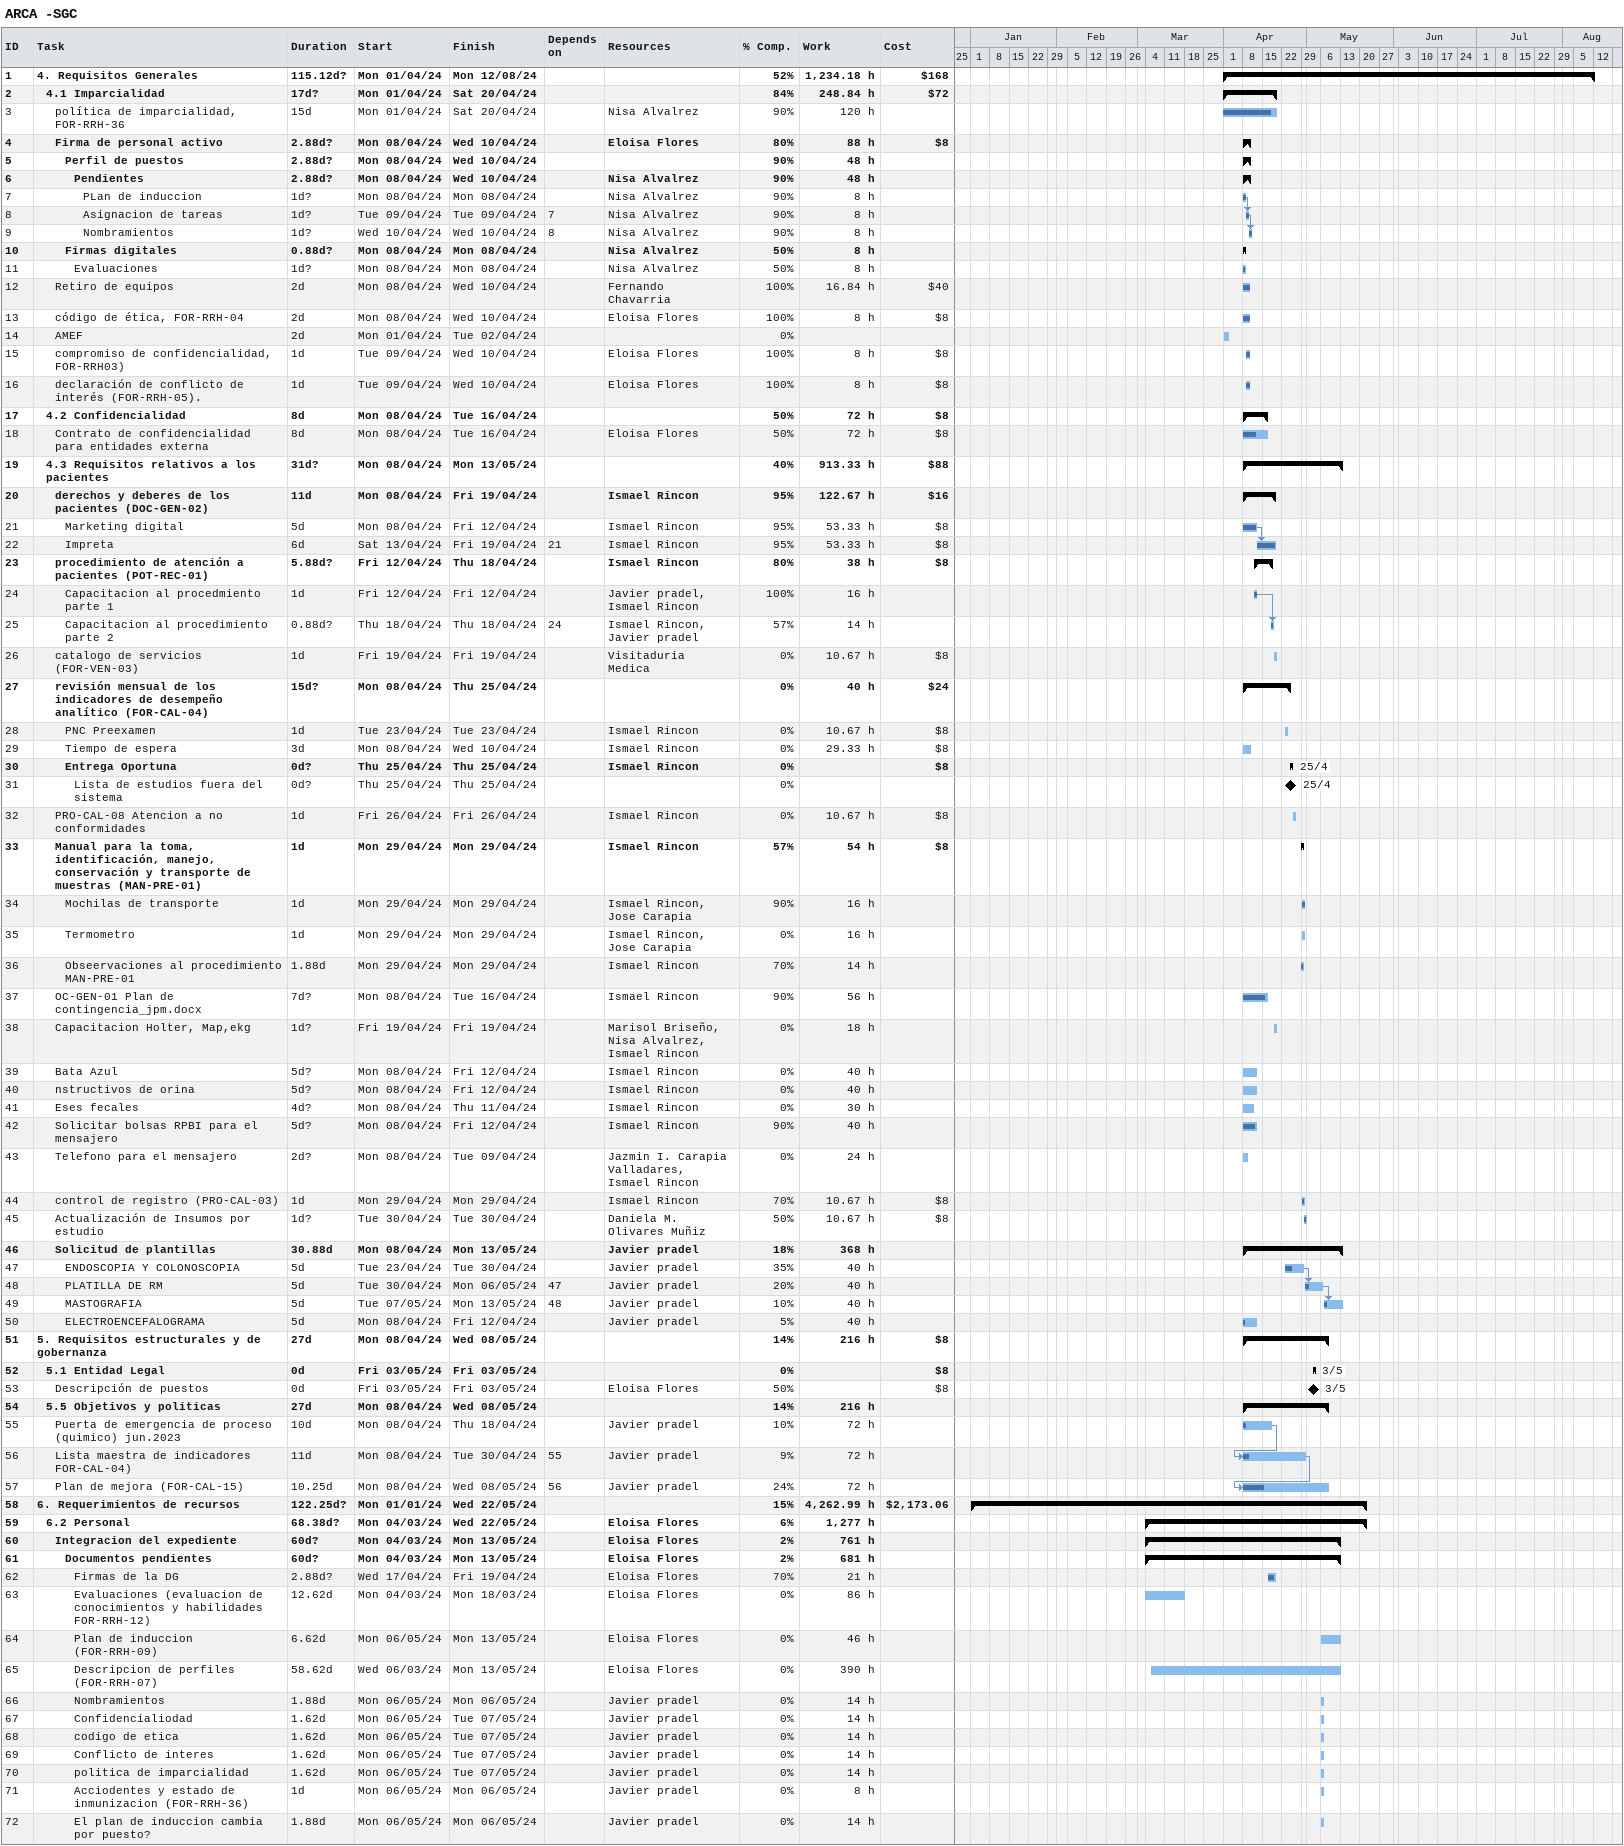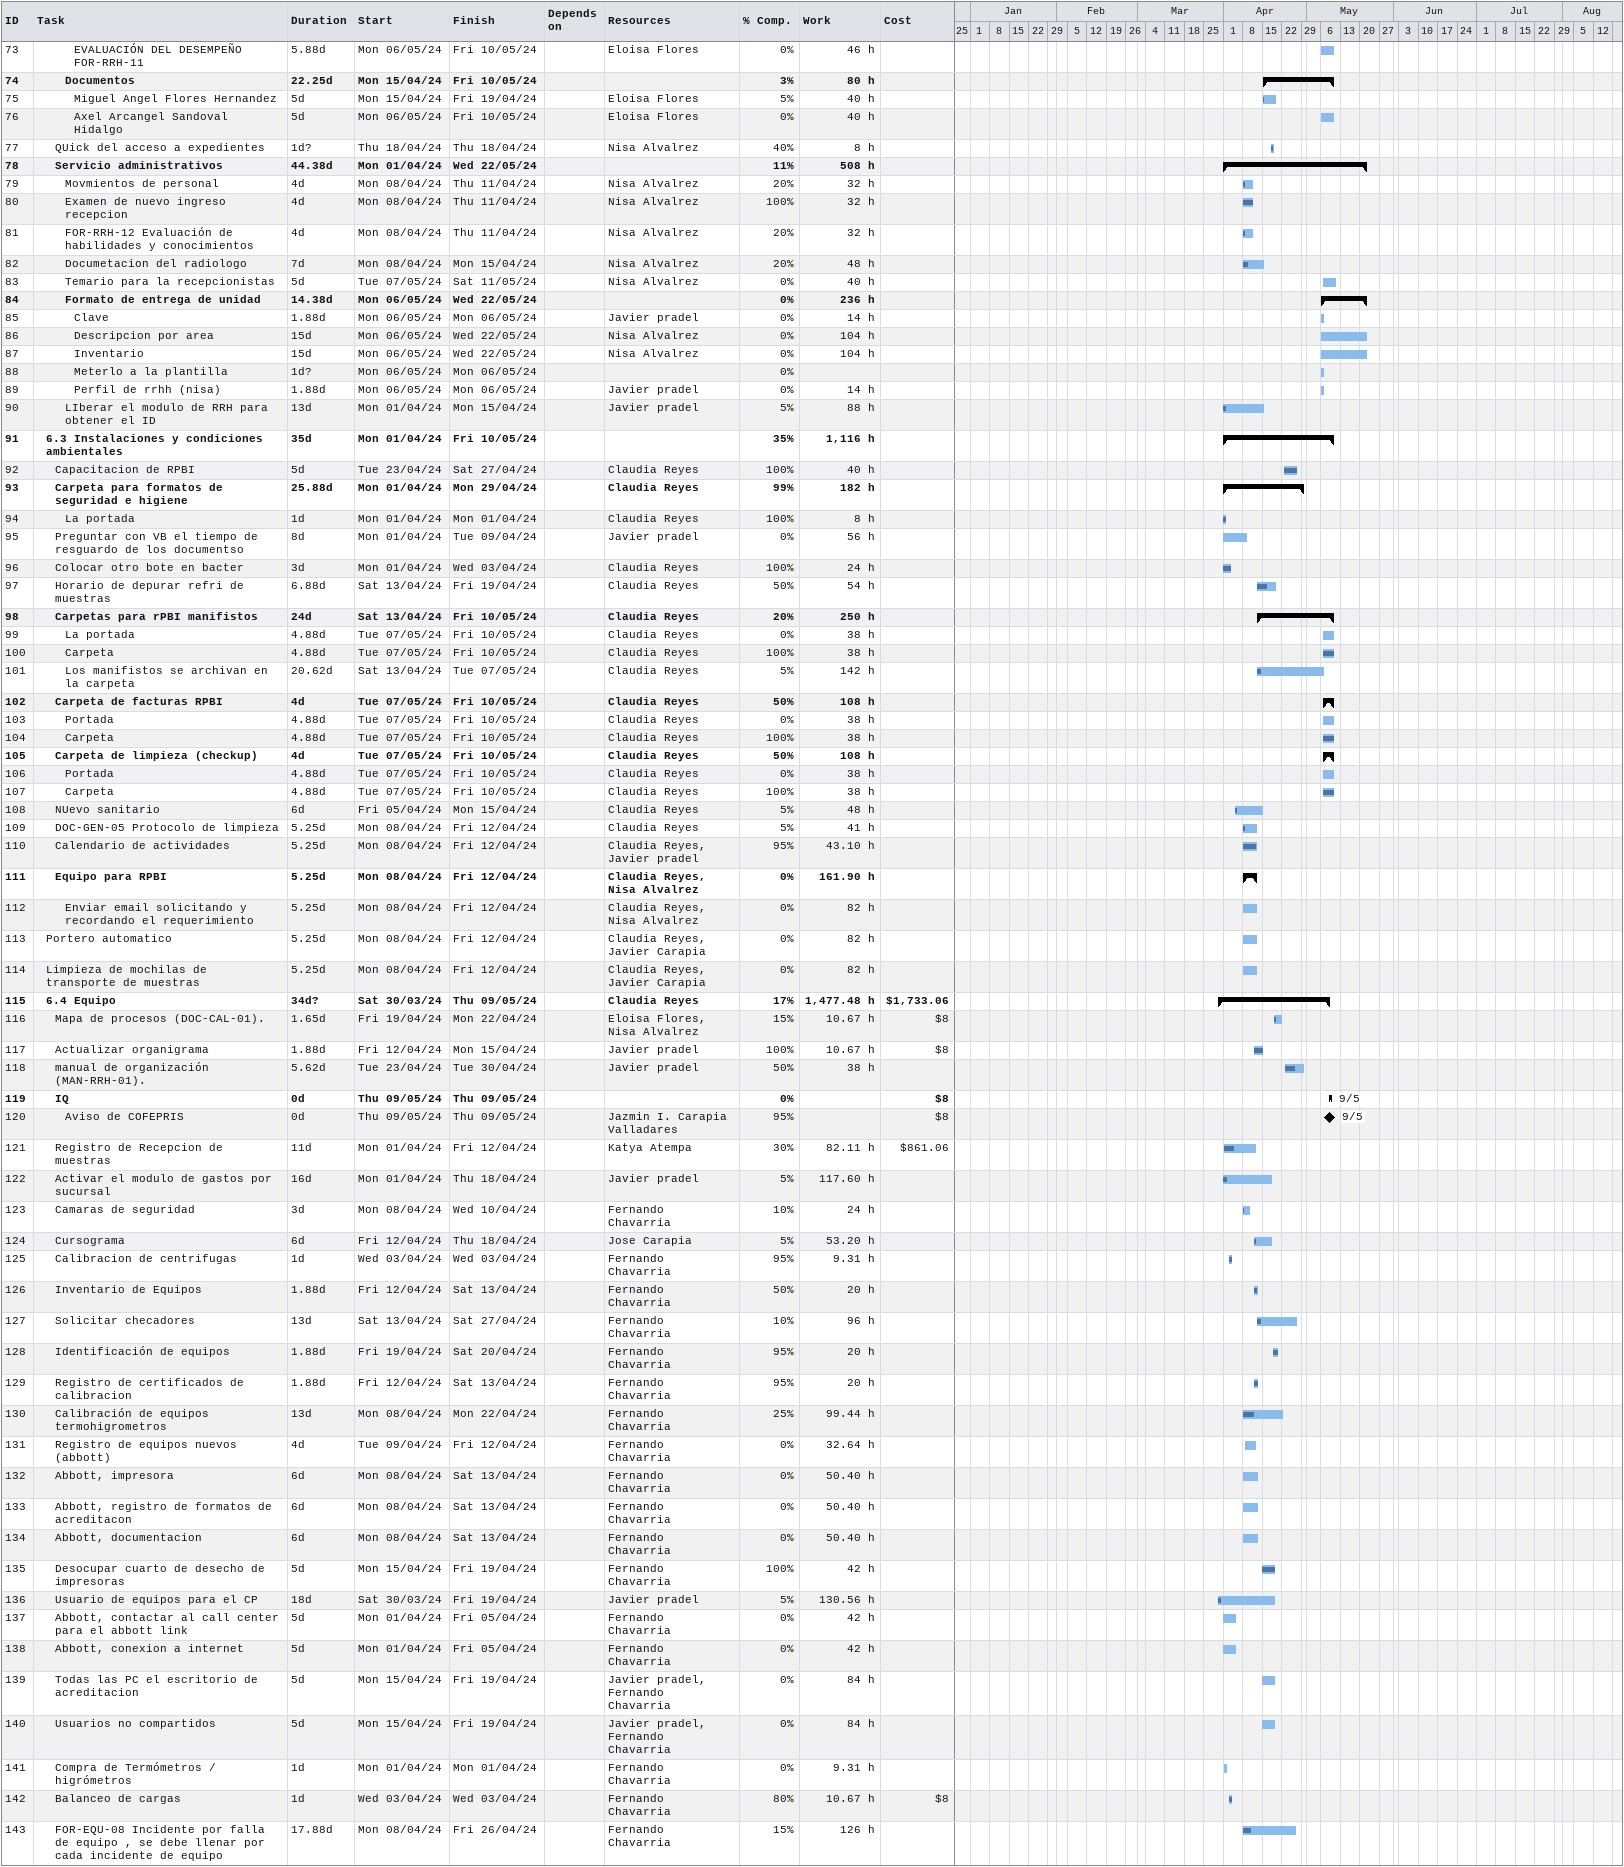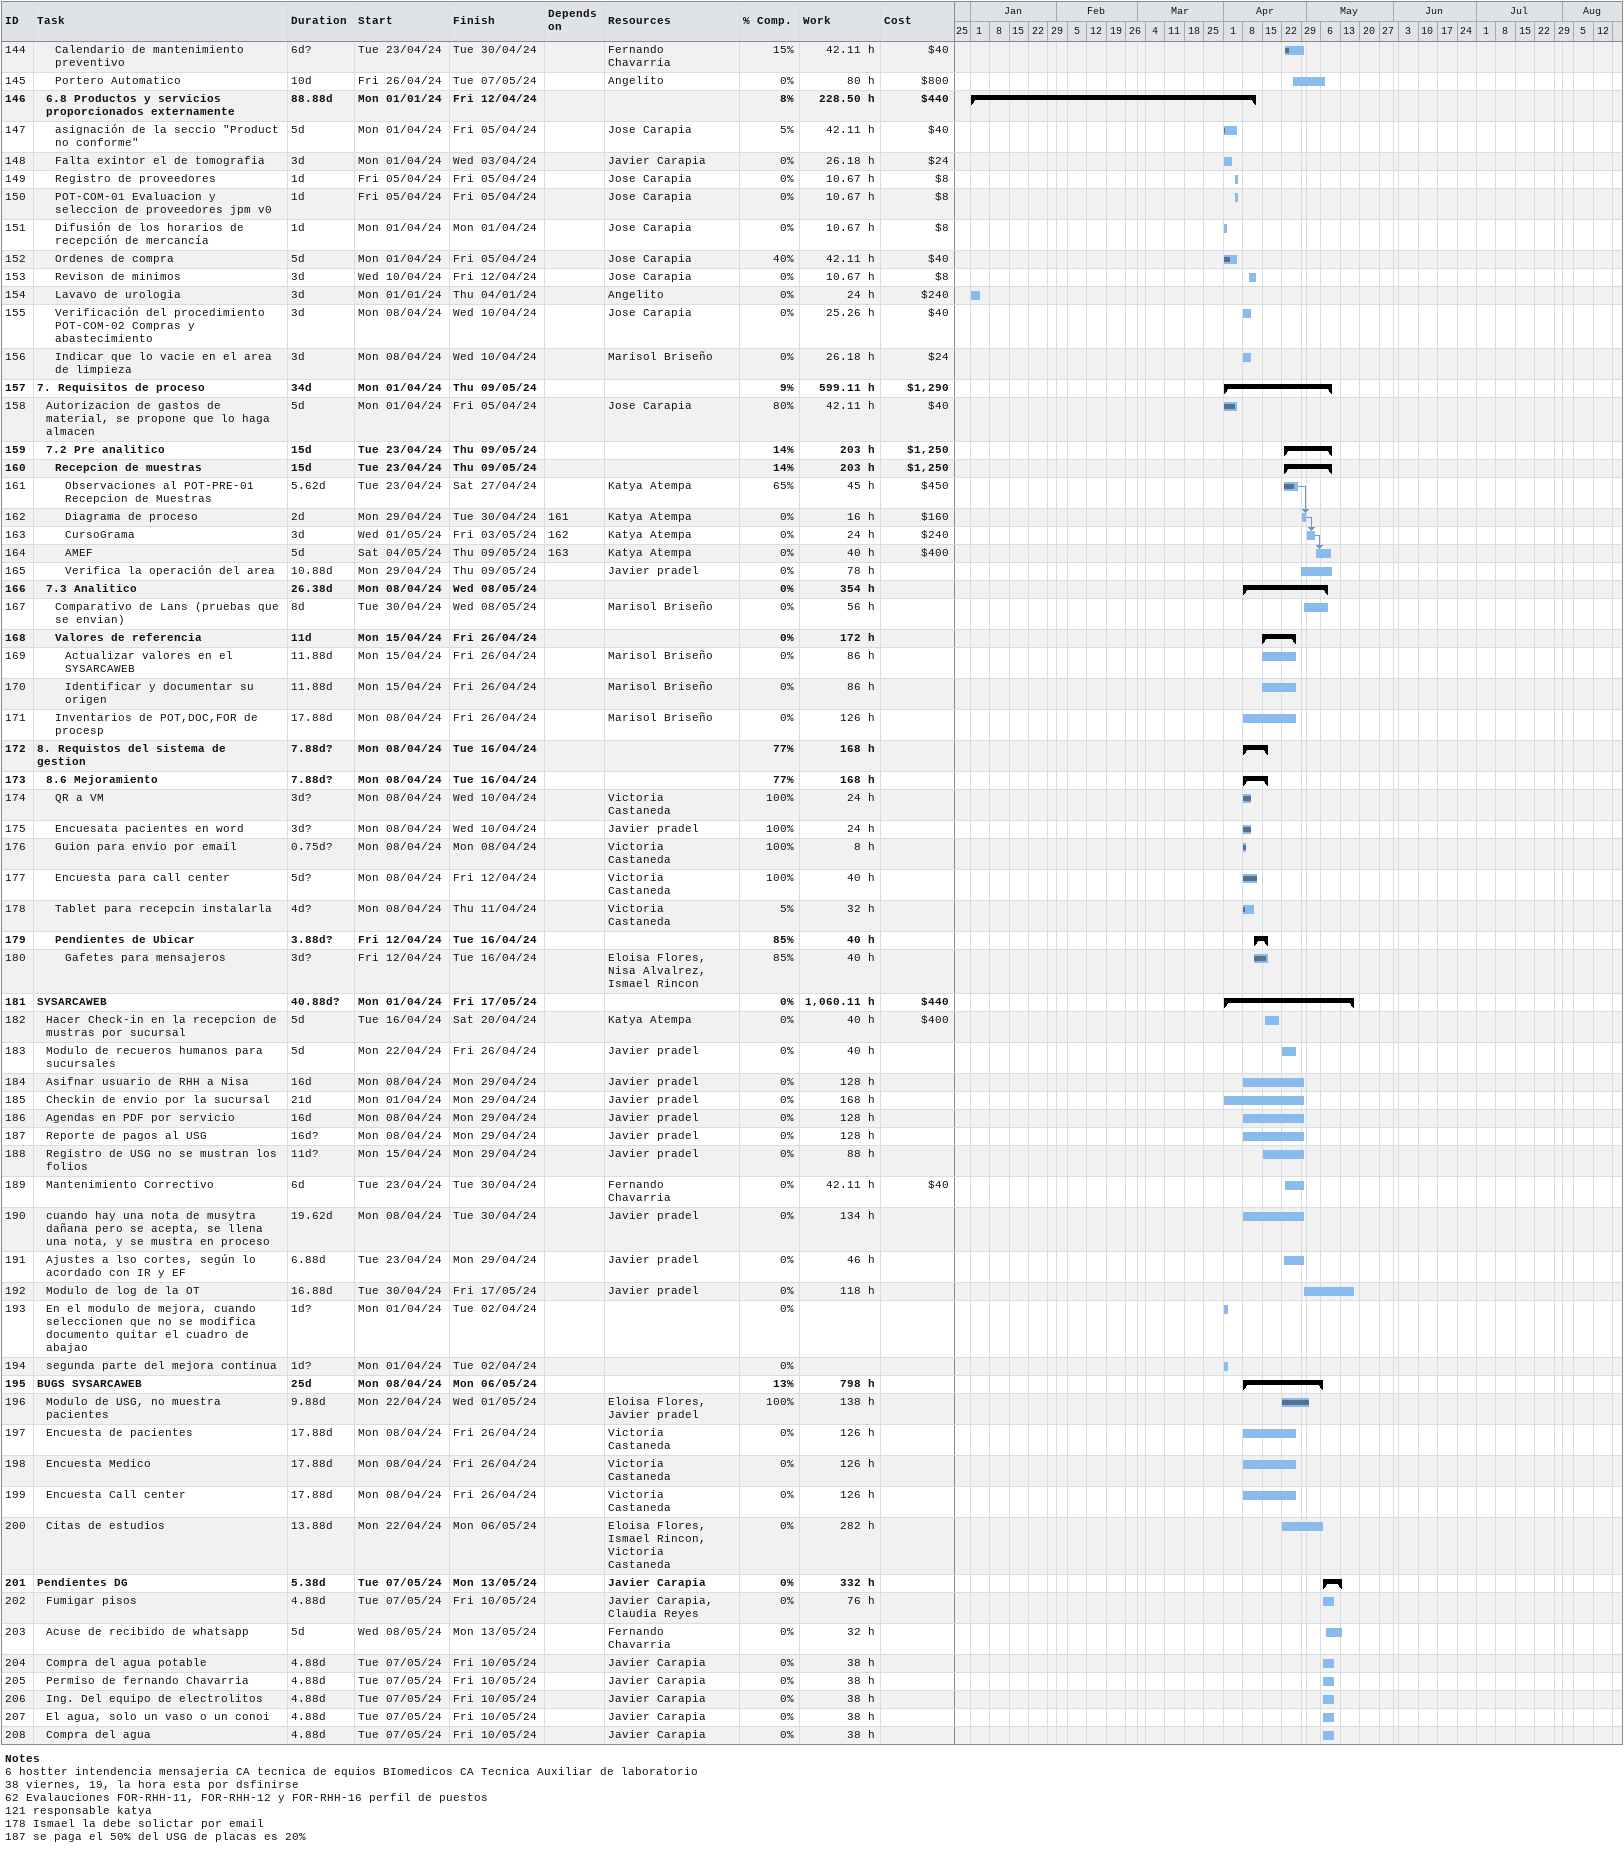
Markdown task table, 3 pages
ARCA -SGC

| ID | Level | Task | Duration | Start | Finish | Predecessors | Resources | % complete | Work (h) | Cost ($) |
|---|---|---|---|---|---|---|---|---|---|---|
| 1 | 1 | **4. Requisitos Generales** | 115.12d? | 2024-04-01 | 2024-08-12 |  |  | 52 | 1234.18 | 168 |
| 2 | 2 | **4.1 Imparcialidad** | 17d? | 2024-04-01 | 2024-04-20 |  |  | 84 | 248.84 | 72 |
| 3 | 3 | política de imparcialidad, FOR-RRH-36 | 15d | 2024-04-01 | 2024-04-20 |  | Nisa Alvalrez | 90 | 120 |  |
| 4 | 3 | **Firma de personal activo** | 2.88d? | 2024-04-08 | 2024-04-10 |  | Eloisa Flores | 80 | 88 | 8 |
| 5 | 4 | **Perfil de puestos** | 2.88d? | 2024-04-08 | 2024-04-10 |  |  | 90 | 48 |  |
| 6 | 5 | **Pendientes** | 2.88d? | 2024-04-08 | 2024-04-10 |  | Nisa Alvalrez | 90 | 48 |  |
| 7 | 6 | PLan de induccion | 1d? | 2024-04-08 | 2024-04-08 |  | Nisa Alvalrez | 90 | 8 |  |
| 8 | 6 | Asignacion de tareas | 1d? | 2024-04-09 | 2024-04-09 | 7 | Nisa Alvalrez | 90 | 8 |  |
| 9 | 6 | Nombramientos | 1d? | 2024-04-10 | 2024-04-10 | 8 | Nisa Alvalrez | 90 | 8 |  |
| 10 | 4 | **Firmas digitales** | 0.88d? | 2024-04-08 | 2024-04-08 |  | Nisa Alvalrez | 50 | 8 |  |
| 11 | 5 | Evaluaciones | 1d? | 2024-04-08 | 2024-04-08 |  | Nisa Alvalrez | 50 | 8 |  |
| 12 | 3 | Retiro de equipos | 2d | 2024-04-08 | 2024-04-10 |  | Fernando Chavarria | 100 | 16.84 | 40 |
| 13 | 3 | código de ética, FOR-RRH-04 | 2d | 2024-04-08 | 2024-04-10 |  | Eloisa Flores | 100 | 8 | 8 |
| 14 | 3 | AMEF | 2d | 2024-04-01 | 2024-04-02 |  |  | 0 |  |  |
| 15 | 3 | compromiso de confidencialidad, FOR-RRH03) | 1d | 2024-04-09 | 2024-04-10 |  | Eloisa Flores | 100 | 8 | 8 |
| 16 | 3 | declaración de conflicto de interés (FOR-RRH-05). | 1d | 2024-04-09 | 2024-04-10 |  | Eloisa Flores | 100 | 8 | 8 |
| 17 | 2 | **4.2 Confidencialidad** | 8d | 2024-04-08 | 2024-04-16 |  |  | 50 | 72 | 8 |
| 18 | 3 | Contrato de confidencialidad para entidades externa | 8d | 2024-04-08 | 2024-04-16 |  | Eloisa Flores | 50 | 72 | 8 |
| 19 | 2 | **4.3 Requisitos relativos a los pacientes** | 31d? | 2024-04-08 | 2024-05-13 |  |  | 40 | 913.33 | 88 |
| 20 | 3 | **derechos y deberes de los pacientes (DOC-GEN-02)** | 11d | 2024-04-08 | 2024-04-19 |  | Ismael Rincon | 95 | 122.67 | 16 |
| 21 | 4 | Marketing digital | 5d | 2024-04-08 | 2024-04-12 |  | Ismael Rincon | 95 | 53.33 | 8 |
| 22 | 4 | Impreta | 6d | 2024-04-13 | 2024-04-19 | 21 | Ismael Rincon | 95 | 53.33 | 8 |
| 23 | 3 | **procedimiento de atención a pacientes (POT-REC-01)** | 5.88d? | 2024-04-12 | 2024-04-18 |  | Ismael Rincon | 80 | 38 | 8 |
| 24 | 4 | Capacitacion al procedmiento parte 1 | 1d | 2024-04-12 | 2024-04-12 |  | Javier pradel, Ismael Rincon | 100 | 16 |  |
| 25 | 4 | Capacitacion al procedimiento parte 2 | 0.88d? | 2024-04-18 | 2024-04-18 | 24 | Ismael Rincon, Javier pradel | 57 | 14 |  |
| 26 | 3 | catalogo de servicios (FOR-VEN-03) | 1d | 2024-04-19 | 2024-04-19 |  | Visitaduria Medica | 0 | 10.67 | 8 |
| 27 | 3 | **revisión mensual de los indicadores de desempeño analítico (FOR-CAL-04)** | 15d? | 2024-04-08 | 2024-04-25 |  |  | 0 | 40 | 24 |
| 28 | 4 | PNC Preexamen | 1d | 2024-04-23 | 2024-04-23 |  | Ismael Rincon | 0 | 10.67 | 8 |
| 29 | 4 | Tiempo de espera | 3d | 2024-04-08 | 2024-04-10 |  | Ismael Rincon | 0 | 29.33 | 8 |
| 30 | 4 | **Entrega Oportuna** | 0d? | 2024-04-25 | 2024-04-25 |  | Ismael Rincon | 0 |  | 8 |
| 31 | 5 | Lista de estudios fuera del sistema | 0d? | 2024-04-25 | 2024-04-25 |  |  | 0 |  |  |
| 32 | 3 | PRO-CAL-08 Atencion a no conformidades | 1d | 2024-04-26 | 2024-04-26 |  | Ismael Rincon | 0 | 10.67 | 8 |
| 33 | 3 | **Manual para la toma, identificación, manejo, conservación y transporte de muestras (MAN-PRE-01)** | 1d | 2024-04-29 | 2024-04-29 |  | Ismael Rincon | 57 | 54 | 8 |
| 34 | 4 | Mochilas de transporte | 1d | 2024-04-29 | 2024-04-29 |  | Ismael Rincon, Jose Carapia | 90 | 16 |  |
| 35 | 4 | Termometro | 1d | 2024-04-29 | 2024-04-29 |  | Ismael Rincon, Jose Carapia | 0 | 16 |  |
| 36 | 4 | Obseervaciones al procedimiento MAN-PRE-01 | 1.88d | 2024-04-29 | 2024-04-29 |  | Ismael Rincon | 70 | 14 |  |
| 37 | 3 | OC-GEN-01 Plan de contingencia_jpm.docx | 7d? | 2024-04-08 | 2024-04-16 |  | Ismael Rincon | 90 | 56 |  |
| 38 | 3 | Capacitacion Holter, Map,ekg | 1d? | 2024-04-19 | 2024-04-19 |  | Marisol Briseño, Nisa Alvalrez, Ismael Rincon | 0 | 18 |  |
| 39 | 3 | Bata Azul | 5d? | 2024-04-08 | 2024-04-12 |  | Ismael Rincon | 0 | 40 |  |
| 40 | 3 | nstructivos de orina | 5d? | 2024-04-08 | 2024-04-12 |  | Ismael Rincon | 0 | 40 |  |
| 41 | 3 | Eses fecales | 4d? | 2024-04-08 | 2024-04-11 |  | Ismael Rincon | 0 | 30 |  |
| 42 | 3 | Solicitar bolsas RPBI para el mensajero | 5d? | 2024-04-08 | 2024-04-12 |  | Ismael Rincon | 90 | 40 |  |
| 43 | 3 | Telefono para el mensajero | 2d? | 2024-04-08 | 2024-04-09 |  | Jazmin I. Carapia Valladares, Ismael Rincon | 0 | 24 |  |
| 44 | 3 | control de registro (PRO-CAL-03) | 1d | 2024-04-29 | 2024-04-29 |  | Ismael Rincon | 70 | 10.67 | 8 |
| 45 | 3 | Actualización de Insumos por estudio | 1d? | 2024-04-30 | 2024-04-30 |  | Daniela M. Olivares Muñiz | 50 | 10.67 | 8 |
| 46 | 3 | **Solicitud de plantillas** | 30.88d | 2024-04-08 | 2024-05-13 |  | Javier pradel | 18 | 368 |  |
| 47 | 4 | ENDOSCOPIA Y COLONOSCOPIA | 5d | 2024-04-23 | 2024-04-30 |  | Javier pradel | 35 | 40 |  |
| 48 | 4 | PLATILLA DE RM | 5d | 2024-04-30 | 2024-05-06 | 47 | Javier pradel | 20 | 40 |  |
| 49 | 4 | MASTOGRAFIA | 5d | 2024-05-07 | 2024-05-13 | 48 | Javier pradel | 10 | 40 |  |
| 50 | 4 | ELECTROENCEFALOGRAMA | 5d | 2024-04-08 | 2024-04-12 |  | Javier pradel | 5 | 40 |  |
| 51 | 1 | **5. Requisitos estructurales y de gobernanza** | 27d | 2024-04-08 | 2024-05-08 |  |  | 14 | 216 | 8 |
| 52 | 2 | **5.1 Entidad Legal** | 0d | 2024-05-03 | 2024-05-03 |  |  | 0 |  | 8 |
| 53 | 3 | Descripción de puestos | 0d | 2024-05-03 | 2024-05-03 |  | Eloisa Flores | 50 |  | 8 |
| 54 | 2 | **5.5 Objetivos y politicas** | 27d | 2024-04-08 | 2024-05-08 |  |  | 14 | 216 |  |
| 55 | 3 | Puerta de emergencia de proceso (quimico) jun.2023 | 10d | 2024-04-08 | 2024-04-18 |  | Javier pradel | 10 | 72 |  |
| 56 | 3 | Lista maestra de indicadores FOR-CAL-04) | 11d | 2024-04-08 | 2024-04-30 | 55 | Javier pradel | 9 | 72 |  |
| 57 | 3 | Plan de mejora (FOR-CAL-15) | 10.25d | 2024-04-08 | 2024-05-08 | 56 | Javier pradel | 24 | 72 |  |
| 58 | 1 | **6. Requerimientos de recursos** | 122.25d? | 2024-01-01 | 2024-05-22 |  |  | 15 | 4262.99 | 2173.06 |
| 59 | 2 | **6.2 Personal** | 68.38d? | 2024-03-04 | 2024-05-22 |  | Eloisa Flores | 6 | 1277 |  |
| 60 | 3 | **Integracion del expediente** | 60d? | 2024-03-04 | 2024-05-13 |  | Eloisa Flores | 2 | 761 |  |
| 61 | 4 | **Documentos pendientes** | 60d? | 2024-03-04 | 2024-05-13 |  | Eloisa Flores | 2 | 681 |  |
| 62 | 5 | Firmas de la DG | 2.88d? | 2024-04-17 | 2024-04-19 |  | Eloisa Flores | 70 | 21 |  |
| 63 | 5 | Evaluaciones (evaluacion de conocimientos y habilidades FOR-RRH-12) | 12.62d | 2024-03-04 | 2024-03-18 |  | Eloisa Flores | 0 | 86 |  |
| 64 | 5 | Plan de induccion (FOR-RRH-09) | 6.62d | 2024-05-06 | 2024-05-13 |  | Eloisa Flores | 0 | 46 |  |
| 65 | 5 | Descripcion de perfiles (FOR-RRH-07) | 58.62d | 2024-03-06 | 2024-05-13 |  | Eloisa Flores | 0 | 390 |  |
| 66 | 5 | Nombramientos | 1.88d | 2024-05-06 | 2024-05-06 |  | Javier pradel | 0 | 14 |  |
| 67 | 5 | Confidencialiodad | 1.62d | 2024-05-06 | 2024-05-07 |  | Javier pradel | 0 | 14 |  |
| 68 | 5 | codigo de etica | 1.62d | 2024-05-06 | 2024-05-07 |  | Javier pradel | 0 | 14 |  |
| 69 | 5 | Conflicto de interes | 1.62d | 2024-05-06 | 2024-05-07 |  | Javier pradel | 0 | 14 |  |
| 70 | 5 | politica de imparcialidad | 1.62d | 2024-05-06 | 2024-05-07 |  | Javier pradel | 0 | 14 |  |
| 71 | 5 | Acciodentes y estado de inmunizacion (FOR-RRH-36) | 1d | 2024-05-06 | 2024-05-06 |  | Javier pradel | 0 | 8 |  |
| 72 | 5 | El plan de induccion cambia por puesto? | 1.88d | 2024-05-06 | 2024-05-06 |  | Javier pradel | 0 | 14 |  |
| 73 | 5 | EVALUACIÓN DEL DESEMPEÑO FOR-RRH-11 | 5.88d | 2024-05-06 | 2024-05-10 |  | Eloisa Flores | 0 | 46 |  |
| 74 | 4 | **Documentos** | 22.25d | 2024-04-15 | 2024-05-10 |  |  | 3 | 80 |  |
| 75 | 5 | Miguel Angel Flores Hernandez | 5d | 2024-04-15 | 2024-04-19 |  | Eloisa Flores | 5 | 40 |  |
| 76 | 5 | Axel Arcangel Sandoval Hidalgo | 5d | 2024-05-06 | 2024-05-10 |  | Eloisa Flores | 0 | 40 |  |
| 77 | 3 | QUick del acceso a expedientes | 1d? | 2024-04-18 | 2024-04-18 |  | Nisa Alvalrez | 40 | 8 |  |
| 78 | 3 | **Servicio administrativos** | 44.38d | 2024-04-01 | 2024-05-22 |  |  | 11 | 508 |  |
| 79 | 4 | Movmientos de personal | 4d | 2024-04-08 | 2024-04-11 |  | Nisa Alvalrez | 20 | 32 |  |
| 80 | 4 | Examen de nuevo ingreso recepcion | 4d | 2024-04-08 | 2024-04-11 |  | Nisa Alvalrez | 100 | 32 |  |
| 81 | 4 | FOR-RRH-12 Evaluación de habilidades y conocimientos | 4d | 2024-04-08 | 2024-04-11 |  | Nisa Alvalrez | 20 | 32 |  |
| 82 | 4 | Documetacion del radiologo | 7d | 2024-04-08 | 2024-04-15 |  | Nisa Alvalrez | 20 | 48 |  |
| 83 | 4 | Temario para la recepcionistas | 5d | 2024-05-07 | 2024-05-11 |  | Nisa Alvalrez | 0 | 40 |  |
| 84 | 4 | **Formato de entrega de unidad** | 14.38d | 2024-05-06 | 2024-05-22 |  |  | 0 | 236 |  |
| 85 | 5 | Clave | 1.88d | 2024-05-06 | 2024-05-06 |  | Javier pradel | 0 | 14 |  |
| 86 | 5 | Descripcion por area | 15d | 2024-05-06 | 2024-05-22 |  | Nisa Alvalrez | 0 | 104 |  |
| 87 | 5 | Inventario | 15d | 2024-05-06 | 2024-05-22 |  | Nisa Alvalrez | 0 | 104 |  |
| 88 | 5 | Meterlo a la plantilla | 1d? | 2024-05-06 | 2024-05-06 |  |  | 0 |  |  |
| 89 | 5 | Perfil de rrhh (nisa) | 1.88d | 2024-05-06 | 2024-05-06 |  | Javier pradel | 0 | 14 |  |
| 90 | 4 | LIberar el modulo de RRH para obtener el ID | 13d | 2024-04-01 | 2024-04-15 |  | Javier pradel | 5 | 88 |  |
| 91 | 2 | **6.3 Instalaciones y condiciones ambientales** | 35d | 2024-04-01 | 2024-05-10 |  |  | 35 | 1116 |  |
| 92 | 3 | Capacitacion de RPBI | 5d | 2024-04-23 | 2024-04-27 |  | Claudia Reyes | 100 | 40 |  |
| 93 | 3 | **Carpeta para formatos de seguridad e higiene** | 25.88d | 2024-04-01 | 2024-04-29 |  | Claudia Reyes | 99 | 182 |  |
| 94 | 4 | La portada | 1d | 2024-04-01 | 2024-04-01 |  | Claudia Reyes | 100 | 8 |  |
| 95 | 3 | Preguntar con VB el tiempo de resguardo de los documentso | 8d | 2024-04-01 | 2024-04-09 |  | Javier pradel | 0 | 56 |  |
| 96 | 3 | Colocar otro bote en bacter | 3d | 2024-04-01 | 2024-04-03 |  | Claudia Reyes | 100 | 24 |  |
| 97 | 3 | Horario de depurar refri de muestras | 6.88d | 2024-04-13 | 2024-04-19 |  | Claudia Reyes | 50 | 54 |  |
| 98 | 3 | **Carpetas para rPBI manifistos** | 24d | 2024-04-13 | 2024-05-10 |  | Claudia Reyes | 20 | 250 |  |
| 99 | 4 | La portada | 4.88d | 2024-05-07 | 2024-05-10 |  | Claudia Reyes | 0 | 38 |  |
| 100 | 4 | Carpeta | 4.88d | 2024-05-07 | 2024-05-10 |  | Claudia Reyes | 100 | 38 |  |
| 101 | 4 | Los manifistos se archivan en la carpeta | 20.62d | 2024-04-13 | 2024-05-07 |  | Claudia Reyes | 5 | 142 |  |
| 102 | 3 | **Carpeta de facturas RPBI** | 4d | 2024-05-07 | 2024-05-10 |  | Claudia Reyes | 50 | 108 |  |
| 103 | 4 | Portada | 4.88d | 2024-05-07 | 2024-05-10 |  | Claudia Reyes | 0 | 38 |  |
| 104 | 4 | Carpeta | 4.88d | 2024-05-07 | 2024-05-10 |  | Claudia Reyes | 100 | 38 |  |
| 105 | 3 | **Carpeta de limpieza (checkup)** | 4d | 2024-05-07 | 2024-05-10 |  | Claudia Reyes | 50 | 108 |  |
| 106 | 4 | Portada | 4.88d | 2024-05-07 | 2024-05-10 |  | Claudia Reyes | 0 | 38 |  |
| 107 | 4 | Carpeta | 4.88d | 2024-05-07 | 2024-05-10 |  | Claudia Reyes | 100 | 38 |  |
| 108 | 3 | NUevo sanitario | 6d | 2024-04-05 | 2024-04-15 |  | Claudia Reyes | 5 | 48 |  |
| 109 | 3 | DOC-GEN-05 Protocolo de limpieza | 5.25d | 2024-04-08 | 2024-04-12 |  | Claudia Reyes | 5 | 41 |  |
| 110 | 3 | Calendario de actividades | 5.25d | 2024-04-08 | 2024-04-12 |  | Claudia Reyes, Javier pradel | 95 | 43.10 |  |
| 111 | 3 | **Equipo para RPBI** | 5.25d | 2024-04-08 | 2024-04-12 |  | Claudia Reyes, Nisa Alvalrez | 0 | 161.90 |  |
| 112 | 4 | Enviar email solicitando y recordando el requerimiento | 5.25d | 2024-04-08 | 2024-04-12 |  | Claudia Reyes, Nisa Alvalrez | 0 | 82 |  |
| 113 | 2 | Portero automatico | 5.25d | 2024-04-08 | 2024-04-12 |  | Claudia Reyes, Javier Carapia | 0 | 82 |  |
| 114 | 2 | Limpieza de mochilas de transporte de muestras | 5.25d | 2024-04-08 | 2024-04-12 |  | Claudia Reyes, Javier Carapia | 0 | 82 |  |
| 115 | 2 | **6.4 Equipo** | 34d? | 2024-03-30 | 2024-05-09 |  | Claudia Reyes | 17 | 1477.48 | 1733.06 |
| 116 | 3 | Mapa de procesos (DOC-CAL-01). | 1.65d | 2024-04-19 | 2024-04-22 |  | Eloisa Flores, Nisa Alvalrez | 15 | 10.67 | 8 |
| 117 | 3 | Actualizar organigrama | 1.88d | 2024-04-12 | 2024-04-15 |  | Javier pradel | 100 | 10.67 | 8 |
| 118 | 3 | manual de organización (MAN-RRH-01). | 5.62d | 2024-04-23 | 2024-04-30 |  | Javier pradel | 50 | 38 |  |
| 119 | 3 | **IQ** | 0d | 2024-05-09 | 2024-05-09 |  |  | 0 |  | 8 |
| 120 | 4 | Aviso de COFEPRIS | 0d | 2024-05-09 | 2024-05-09 |  | Jazmin I. Carapia Valladares | 95 |  | 8 |
| 121 | 3 | Registro de Recepcion de muestras | 11d | 2024-04-01 | 2024-04-12 |  | Katya Atempa | 30 | 82.11 | 861.06 |
| 122 | 3 | Activar el modulo de gastos por sucursal | 16d | 2024-04-01 | 2024-04-18 |  | Javier pradel | 5 | 117.60 |  |
| 123 | 3 | Camaras de seguridad | 3d | 2024-04-08 | 2024-04-10 |  | Fernando Chavarria | 10 | 24 |  |
| 124 | 3 | Cursograma | 6d | 2024-04-12 | 2024-04-18 |  | Jose Carapia | 5 | 53.20 |  |
| 125 | 3 | Calibracion de centrifugas | 1d | 2024-04-03 | 2024-04-03 |  | Fernando Chavarria | 95 | 9.31 |  |
| 126 | 3 | Inventario de Equipos | 1.88d | 2024-04-12 | 2024-04-13 |  | Fernando Chavarria | 50 | 20 |  |
| 127 | 3 | Solicitar checadores | 13d | 2024-04-13 | 2024-04-27 |  | Fernando Chavarria | 10 | 96 |  |
| 128 | 3 | Identificación de equipos | 1.88d | 2024-04-19 | 2024-04-20 |  | Fernando Chavarria | 95 | 20 |  |
| 129 | 3 | Registro de certificados de calibracion | 1.88d | 2024-04-12 | 2024-04-13 |  | Fernando Chavarria | 95 | 20 |  |
| 130 | 3 | Calibración de equipos termohigrometros | 13d | 2024-04-08 | 2024-04-22 |  | Fernando Chavarria | 25 | 99.44 |  |
| 131 | 3 | Registro de equipos nuevos (abbott) | 4d | 2024-04-09 | 2024-04-12 |  | Fernando Chavarria | 0 | 32.64 |  |
| 132 | 3 | Abbott, impresora | 6d | 2024-04-08 | 2024-04-13 |  | Fernando Chavarria | 0 | 50.40 |  |
| 133 | 3 | Abbott, registro de formatos de acreditacon | 6d | 2024-04-08 | 2024-04-13 |  | Fernando Chavarria | 0 | 50.40 |  |
| 134 | 3 | Abbott, documentacion | 6d | 2024-04-08 | 2024-04-13 |  | Fernando Chavarria | 0 | 50.40 |  |
| 135 | 3 | Desocupar cuarto de desecho de impresoras | 5d | 2024-04-15 | 2024-04-19 |  | Fernando Chavarria | 100 | 42 |  |
| 136 | 3 | Usuario de equipos para el CP | 18d | 2024-03-30 | 2024-04-19 |  | Javier pradel | 5 | 130.56 |  |
| 137 | 3 | Abbott, contactar al call center para el abbott link | 5d | 2024-04-01 | 2024-04-05 |  | Fernando Chavarria | 0 | 42 |  |
| 138 | 3 | Abbott, conexion a internet | 5d | 2024-04-01 | 2024-04-05 |  | Fernando Chavarria | 0 | 42 |  |
| 139 | 3 | Todas las PC el escritorio de acreditacion | 5d | 2024-04-15 | 2024-04-19 |  | Javier pradel, Fernando Chavarria | 0 | 84 |  |
| 140 | 3 | Usuarios no compartidos | 5d | 2024-04-15 | 2024-04-19 |  | Javier pradel, Fernando Chavarria | 0 | 84 |  |
| 141 | 3 | Compra de Termómetros / higrómetros | 1d | 2024-04-01 | 2024-04-01 |  | Fernando Chavarria | 0 | 9.31 |  |
| 142 | 3 | Balanceo de cargas | 1d | 2024-04-03 | 2024-04-03 |  | Fernando Chavarria | 80 | 10.67 | 8 |
| 143 | 3 | FOR-EQU-08 Incidente por falla de equipo , se debe llenar por cada incidente de equipo | 17.88d | 2024-04-08 | 2024-04-26 |  | Fernando Chavarria | 15 | 126 |  |
| 144 | 3 | Calendario de mantenimiento preventivo | 6d? | 2024-04-23 | 2024-04-30 |  | Fernando Chavarria | 15 | 42.11 | 40 |
| 145 | 3 | Portero Automatico | 10d | 2024-04-26 | 2024-05-07 |  | Angelito | 0 | 80 | 800 |
| 146 | 2 | **6.8 Productos y servicios proporcionados externamente** | 88.88d | 2024-01-01 | 2024-04-12 |  |  | 8 | 228.50 | 440 |
| 147 | 3 | asignación de la seccio "Product no conforme" | 5d | 2024-04-01 | 2024-04-05 |  | Jose Carapia | 5 | 42.11 | 40 |
| 148 | 3 | Falta exintor el de tomografia | 3d | 2024-04-01 | 2024-04-03 |  | Javier Carapia | 0 | 26.18 | 24 |
| 149 | 3 | Registro de proveedores | 1d | 2024-04-05 | 2024-04-05 |  | Jose Carapia | 0 | 10.67 | 8 |
| 150 | 3 | POT-COM-01 Evaluacion y seleccion de proveedores jpm v0 | 1d | 2024-04-05 | 2024-04-05 |  | Jose Carapia | 0 | 10.67 | 8 |
| 151 | 3 | Difusión de los horarios de recepción de mercancía | 1d | 2024-04-01 | 2024-04-01 |  | Jose Carapia | 0 | 10.67 | 8 |
| 152 | 3 | Ordenes de compra | 5d | 2024-04-01 | 2024-04-05 |  | Jose Carapia | 40 | 42.11 | 40 |
| 153 | 3 | Revison de minimos | 3d | 2024-04-10 | 2024-04-12 |  | Jose Carapia | 0 | 10.67 | 8 |
| 154 | 3 | Lavavo de urologia | 3d | 2024-01-01 | 2024-01-04 |  | Angelito | 0 | 24 | 240 |
| 155 | 3 | Verificación del procedimiento POT-COM-02 Compras y abastecimiento | 3d | 2024-04-08 | 2024-04-10 |  | Jose Carapia | 0 | 25.26 | 40 |
| 156 | 3 | Indicar que lo vacie en el area de limpieza | 3d | 2024-04-08 | 2024-04-10 |  | Marisol Briseño | 0 | 26.18 | 24 |
| 157 | 1 | **7. Requisitos de proceso** | 34d | 2024-04-01 | 2024-05-09 |  |  | 9 | 599.11 | 1290 |
| 158 | 2 | Autorizacion de gastos de material, se propone que lo haga almacen | 5d | 2024-04-01 | 2024-04-05 |  | Jose Carapia | 80 | 42.11 | 40 |
| 159 | 2 | **7.2 Pre analitico** | 15d | 2024-04-23 | 2024-05-09 |  |  | 14 | 203 | 1250 |
| 160 | 3 | **Recepcion de muestras** | 15d | 2024-04-23 | 2024-05-09 |  |  | 14 | 203 | 1250 |
| 161 | 4 | Observaciones al POT-PRE-01 Recepcion de Muestras | 5.62d | 2024-04-23 | 2024-04-27 |  | Katya Atempa | 65 | 45 | 450 |
| 162 | 4 | Diagrama de proceso | 2d | 2024-04-29 | 2024-04-30 | 161 | Katya Atempa | 0 | 16 | 160 |
| 163 | 4 | CursoGrama | 3d | 2024-05-01 | 2024-05-03 | 162 | Katya Atempa | 0 | 24 | 240 |
| 164 | 4 | AMEF | 5d | 2024-05-04 | 2024-05-09 | 163 | Katya Atempa | 0 | 40 | 400 |
| 165 | 4 | Verifica la operación del area | 10.88d | 2024-04-29 | 2024-05-09 |  | Javier pradel | 0 | 78 |  |
| 166 | 2 | **7.3 Analitico** | 26.38d | 2024-04-08 | 2024-05-08 |  |  | 0 | 354 |  |
| 167 | 3 | Comparativo de Lans (pruebas que se envian) | 8d | 2024-04-30 | 2024-05-08 |  | Marisol Briseño | 0 | 56 |  |
| 168 | 3 | **Valores de referencia** | 11d | 2024-04-15 | 2024-04-26 |  |  | 0 | 172 |  |
| 169 | 4 | Actualizar valores en el SYSARCAWEB | 11.88d | 2024-04-15 | 2024-04-26 |  | Marisol Briseño | 0 | 86 |  |
| 170 | 4 | Identificar y documentar su origen | 11.88d | 2024-04-15 | 2024-04-26 |  | Marisol Briseño | 0 | 86 |  |
| 171 | 3 | Inventarios de POT,DOC,FOR de procesp | 17.88d | 2024-04-08 | 2024-04-26 |  | Marisol Briseño | 0 | 126 |  |
| 172 | 1 | **8. Requistos del sistema de gestion** | 7.88d? | 2024-04-08 | 2024-04-16 |  |  | 77 | 168 |  |
| 173 | 2 | **8.6 Mejoramiento** | 7.88d? | 2024-04-08 | 2024-04-16 |  |  | 77 | 168 |  |
| 174 | 3 | QR a VM | 3d? | 2024-04-08 | 2024-04-10 |  | Victoria Castaneda | 100 | 24 |  |
| 175 | 3 | Encuesata pacientes en word | 3d? | 2024-04-08 | 2024-04-10 |  | Javier pradel | 100 | 24 |  |
| 176 | 3 | Guion para envio por email | 0.75d? | 2024-04-08 | 2024-04-08 |  | Victoria Castaneda | 100 | 8 |  |
| 177 | 3 | Encuesta para call center | 5d? | 2024-04-08 | 2024-04-12 |  | Victoria Castaneda | 100 | 40 |  |
| 178 | 3 | Tablet para recepcin instalarla | 4d? | 2024-04-08 | 2024-04-11 |  | Victoria Castaneda | 5 | 32 |  |
| 179 | 3 | **Pendientes de Ubicar** | 3.88d? | 2024-04-12 | 2024-04-16 |  |  | 85 | 40 |  |
| 180 | 4 | Gafetes para mensajeros | 3d? | 2024-04-12 | 2024-04-16 |  | Eloisa Flores, Nisa Alvalrez, Ismael Rincon | 85 | 40 |  |
| 181 | 1 | **SYSARCAWEB** | 40.88d? | 2024-04-01 | 2024-05-17 |  |  | 0 | 1060.11 | 440 |
| 182 | 2 | Hacer Check-in en la recepcion de mustras por sucursal | 5d | 2024-04-16 | 2024-04-20 |  | Katya Atempa | 0 | 40 | 400 |
| 183 | 2 | Modulo de recueros humanos para sucursales | 5d | 2024-04-22 | 2024-04-26 |  | Javier pradel | 0 | 40 |  |
| 184 | 2 | Asifnar usuario de RHH a Nisa | 16d | 2024-04-08 | 2024-04-29 |  | Javier pradel | 0 | 128 |  |
| 185 | 2 | Checkin de envio por la sucursal | 21d | 2024-04-01 | 2024-04-29 |  | Javier pradel | 0 | 168 |  |
| 186 | 2 | Agendas en PDF por servicio | 16d | 2024-04-08 | 2024-04-29 |  | Javier pradel | 0 | 128 |  |
| 187 | 2 | Reporte de pagos al USG | 16d? | 2024-04-08 | 2024-04-29 |  | Javier pradel | 0 | 128 |  |
| 188 | 2 | Registro de USG no se mustran los folios | 11d? | 2024-04-15 | 2024-04-29 |  | Javier pradel | 0 | 88 |  |
| 189 | 2 | Mantenimiento Correctivo | 6d | 2024-04-23 | 2024-04-30 |  | Fernando Chavarria | 0 | 42.11 | 40 |
| 190 | 2 | cuando hay una nota de musytra dañana pero se acepta, se llena una nota, y se mustra en proceso | 19.62d | 2024-04-08 | 2024-04-30 |  | Javier pradel | 0 | 134 |  |
| 191 | 2 | Ajustes a lso cortes, según lo acordado con IR y EF | 6.88d | 2024-04-23 | 2024-04-29 |  | Javier pradel | 0 | 46 |  |
| 192 | 2 | Modulo de log de la OT | 16.88d | 2024-04-30 | 2024-05-17 |  | Javier pradel | 0 | 118 |  |
| 193 | 2 | En el modulo de mejora, cuando seleccionen que no se modifica documento quitar el cuadro de abajao | 1d? | 2024-04-01 | 2024-04-02 |  |  | 0 |  |  |
| 194 | 2 | segunda parte del mejora continua | 1d? | 2024-04-01 | 2024-04-02 |  |  | 0 |  |  |
| 195 | 1 | **BUGS SYSARCAWEB** | 25d | 2024-04-08 | 2024-05-06 |  |  | 13 | 798 |  |
| 196 | 2 | Modulo de USG, no muestra pacientes | 9.88d | 2024-04-22 | 2024-05-01 |  | Eloisa Flores, Javier pradel | 100 | 138 |  |
| 197 | 2 | Encuesta de pacientes | 17.88d | 2024-04-08 | 2024-04-26 |  | Victoria Castaneda | 0 | 126 |  |
| 198 | 2 | Encuesta Medico | 17.88d | 2024-04-08 | 2024-04-26 |  | Victoria Castaneda | 0 | 126 |  |
| 199 | 2 | Encuesta Call center | 17.88d | 2024-04-08 | 2024-04-26 |  | Victoria Castaneda | 0 | 126 |  |
| 200 | 2 | Citas de estudios | 13.88d | 2024-04-22 | 2024-05-06 |  | Eloisa Flores, Ismael Rincon, Victoria Castaneda | 0 | 282 |  |
| 201 | 1 | **Pendientes DG** | 5.38d | 2024-05-07 | 2024-05-13 |  | Javier Carapia | 0 | 332 |  |
| 202 | 2 | Fumigar pisos | 4.88d | 2024-05-07 | 2024-05-10 |  | Javier Carapia, Claudia Reyes | 0 | 76 |  |
| 203 | 2 | Acuse de recibido de whatsapp | 5d | 2024-05-08 | 2024-05-13 |  | Fernando Chavarria | 0 | 32 |  |
| 204 | 2 | Compra del agua potable | 4.88d | 2024-05-07 | 2024-05-10 |  | Javier Carapia | 0 | 38 |  |
| 205 | 2 | Permiso de fernando Chavarria | 4.88d | 2024-05-07 | 2024-05-10 |  | Javier Carapia | 0 | 38 |  |
| 206 | 2 | Ing. Del equipo de electrolitos | 4.88d | 2024-05-07 | 2024-05-10 |  | Javier Carapia | 0 | 38 |  |
| 207 | 2 | El agua, solo un vaso o un conoi | 4.88d | 2024-05-07 | 2024-05-10 |  | Javier Carapia | 0 | 38 |  |
| 208 | 2 | Compra del agua | 4.88d | 2024-05-07 | 2024-05-10 |  | Javier Carapia | 0 | 38 |  |

Notes
- 6: hostter intendencia mensajeria CA tecnica de equios BIomedicos CA Tecnica Auxiliar de laboratorio
- 38: viernes, 19, la hora esta por dsfinirse
- 62: Evalauciones FOR-RHH-11, FOR-RHH-12 y FOR-RHH-16 perfil de puestos
- 121: responsable katya
- 178: Ismael la debe solictar por email
- 187: se paga el 50% del USG de placas es 20%
